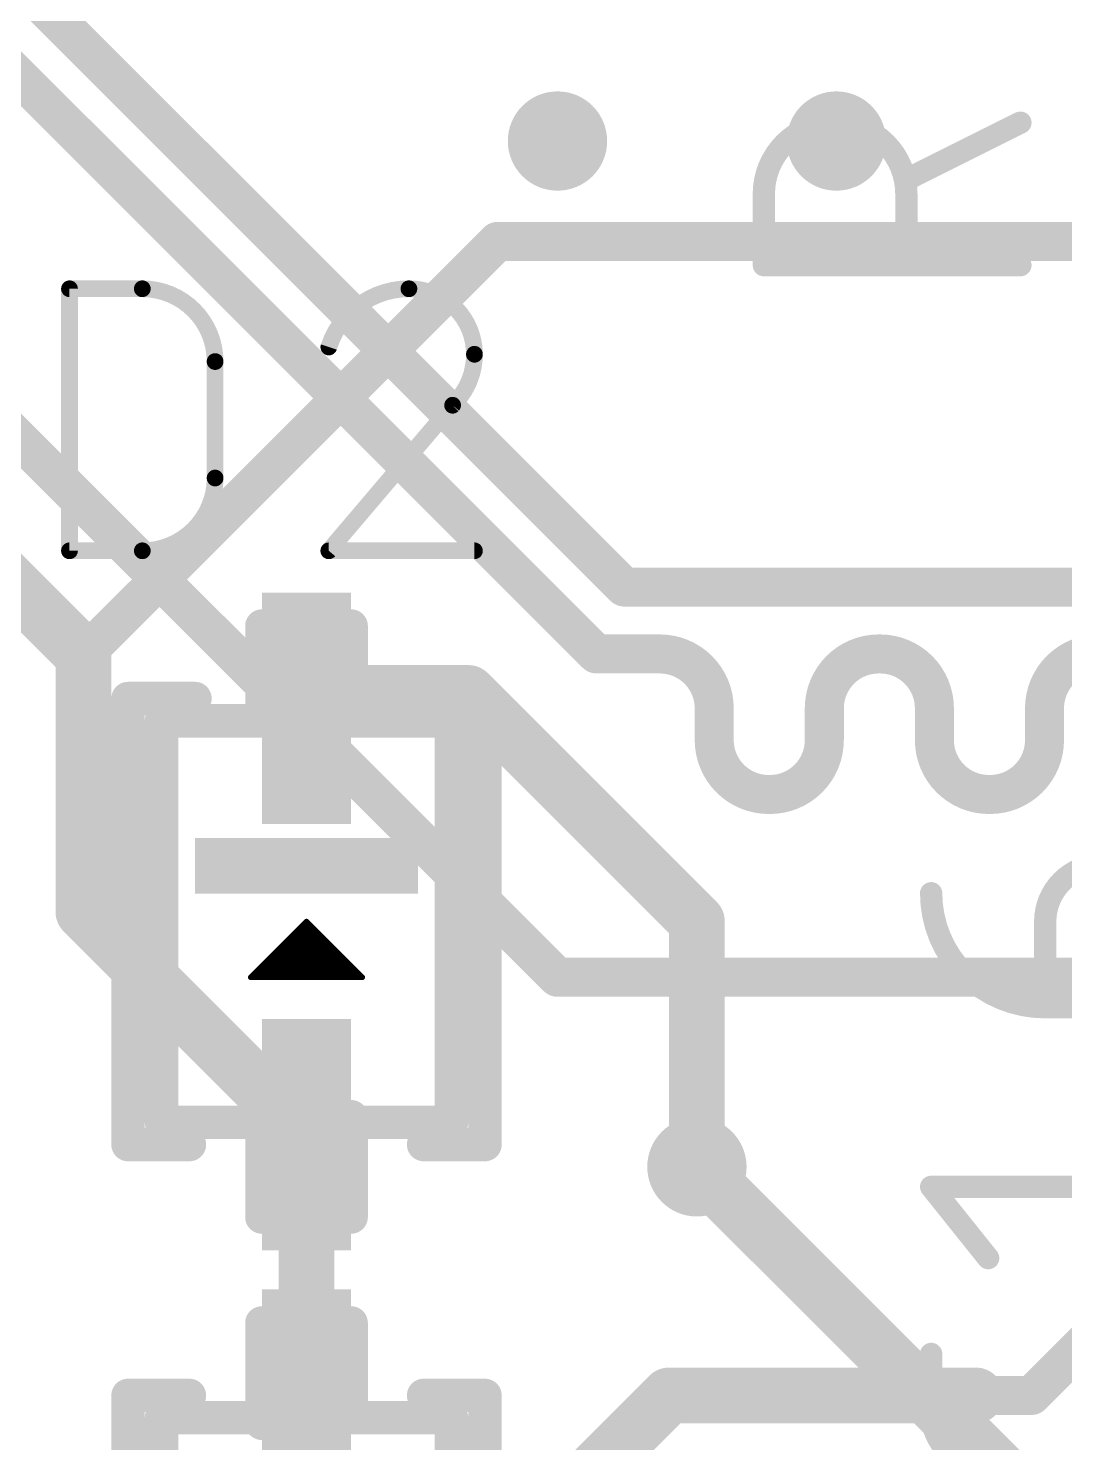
# Model space of a CAD drawing. Extents: x -5 to 103, y -6 to 58.
# Drawn here: x 77.6 to 82.32, y 14.39 to 20.83 of the extents above; entities that cross this region are included whole.
import ezdxf

# ---------------------------------------------------------------- set-up
doc = ezdxf.new("R2010")
doc.units = 0
for name, color, linetype in [('1', 12, 'CONTINUOUS'), ('16', 132, 'CONTINUOUS'), ('18', 110, 'CONTINUOUS'), ('21', 40, 'CONTINUOUS'), ('23', 53, 'CONTINUOUS'), ('25', 40, 'CONTINUOUS'), ('51', 254, 'CONTINUOUS')]:
    doc.layers.add(name, color=color, linetype=linetype)

# ---------------------------------------------------------------- blocks, each defined once
blk = doc.blocks.new('RECT')
blk.add_solid([(-0.5, -0.5), (0.5, -0.5), (-0.5, 0.5), (0.5, 0.5)])
blk = doc.blocks.new('ROUNDV')
at = {"const_width": 0.5}
blk.add_lwpolyline([(0, -0.25, 1), (0, 0.25, 1), (0, -0.25)], format="xyb", dxfattribs=at)

msp = doc.modelspace()

# ---------------------------------------------------------------- linework, layer by layer
at = {"layer": '1'}
for points, const_width in [([(79.7376, 19.8628), (77.851, 17.9762)], 0.1778), ([(83.058, 19.8628), (79.7376, 19.8628)], 0.1778), ([(76.8534, 18.9738), (77.851, 17.9762)], 0.254), ([(77.851, 17.9762), (77.851, 16.8085)], 0.254), ([(78.867, 17.7355), (78.9369, 17.8054)], 0.254), ([(78.9369, 17.8054), (79.6036, 17.8054)], 0.254), ([(79.6036, 17.8054), (80.645, 16.764)], 0.254), ([(77.851, 16.8085), (78.867, 15.7925)], 0.254), ([(80.645, 16.764), (80.645, 15.6464)], 0.254), ([(78.867, 15.7925), (78.867, 14.5606)], 0.254), ([(82.169, 14.605), (83.058, 15.494)], 0.1778), ([(82.3999, 14.224), (82.9587, 14.7828)], 0.254), ([(78.867, 12.954), (80.518, 14.605)], 0.254), ([(80.518, 14.605), (81.915, 14.605)], 0.254), ([(81.915, 14.605), (82.169, 14.605)], 0.1778)]:
    msp.add_lwpolyline(points, dxfattribs=dict(at, const_width=const_width))
for points, const_width in [([(79.7376, 19.9073, 1), (79.7376, 19.8183)], 0.0889), ([(79.769, 19.8314, 1), (79.7062, 19.8942)], 0.0889), ([(77.9145, 17.9762, 1), (77.7875, 17.9762)], 0.127), ([(77.8061, 17.9313, 1), (77.8959, 18.0211)], 0.127), ([(77.8196, 18.0076, 1), (77.8824, 17.9448)], 0.0889), ([(78.9369, 17.8689, 1), (78.9369, 17.7419)], 0.127), ([(78.9818, 17.7605, 1), (78.8919, 17.8503)], 0.127), ([(79.6485, 17.8503, 1), (79.5587, 17.7605)], 0.127), ([(79.6036, 17.7419, 1), (79.6036, 17.8689)], 0.127), ([(78.8221, 17.7805, 1), (78.9119, 17.6906)], 0.127), ([(77.8959, 16.8534, 1), (77.8061, 16.7635)], 0.127), ([(80.7085, 16.764, 1), (80.5815, 16.764)], 0.127), ([(77.7875, 16.8085, 1), (77.9145, 16.8085)], 0.127), ([(80.6001, 16.7191, 1), (80.6899, 16.8089)], 0.127), ([(78.9305, 15.7925, 1), (78.8035, 15.7925)], 0.127), ([(78.8221, 15.7475, 1), (78.9119, 15.8374)], 0.127), ([(80.5815, 15.6464, 1), (80.7085, 15.6464)], 0.127), ([(80.518, 14.6685, 1), (80.518, 14.5415)], 0.127), ([(80.5629, 14.5601, 1), (80.4731, 14.6499)], 0.127), ([(81.915, 14.6494, 1), (81.915, 14.5606)], 0.0889), ([(81.915, 14.5415, 1), (81.915, 14.6685)], 0.127), ([(82.169, 14.5606, 1), (82.169, 14.6494)], 0.0889), ([(82.1376, 14.6364, 1), (82.2004, 14.5736)], 0.0889), ([(78.8035, 14.5606, 1), (78.9305, 14.5606)], 0.127)]:
    msp.add_lwpolyline(points, format="xyb", dxfattribs=dict(at, const_width=const_width))
at = {"layer": '16'}
for points, const_width in [([(80.3141, 18.288), (75.3611, 23.241)], 0.1778), ([(80.1878, 17.9832), (75.2399, 22.9311)], 0.1778), ([(74.93, 21.59), (80.01, 16.51)], 0.1778), ([(80.3141, 18.288), (93.599, 18.288)], 0.1778), ([(80.1878, 17.9832), (80.4761, 17.9832)], 0.1778), ([(81.4728, 17.9832), (81.4789, 17.9832)], 0.1778), ([(80.7238, 17.7355), (80.7238, 17.5906)], 0.1778), ([(81.2252, 17.5906), (81.2252, 17.7355)], 0.1778), ([(81.7266, 17.7355), (81.7266, 17.5906)], 0.1778), ([(82.228, 17.5906), (82.228, 17.7355)], 0.1778), ([(80.9714, 17.3429), (80.9775, 17.3429)], 0.1778), ([(81.9742, 17.3429), (81.9804, 17.3429)], 0.1778), ([(80.01, 16.51), (93.98, 16.51)], 0.1778), ([(80.645, 15.6464), (84.328, 11.9634)], 0.254)]:
    msp.add_lwpolyline(points, dxfattribs=dict(at, const_width=const_width))
for points, const_width in [([(80.3141, 18.3325, 1), (80.3141, 18.2435)], 0.0889), ([(80.2826, 18.2566, 1), (80.3455, 18.3194)], 0.0889), ([(80.1878, 18.0277, 1), (80.1878, 17.9387)], 0.0889), ([(80.1564, 17.9518, 1), (80.2192, 18.0146)], 0.0889), ([(80.4761, 18.0277, 1), (80.4761, 17.9387)], 0.0889), ([(80.7238, 17.7355, 0.4142), (80.4761, 17.9832)], 0.1778), ([(80.4761, 17.9387, 1), (80.4761, 18.0277)], 0.0889), ([(81.4728, 17.9832, 0.4142), (81.2252, 17.7355)], 0.1778), ([(81.4728, 18.0277, 1), (81.4728, 17.9387)], 0.0889), ([(81.4789, 18.0277, 1), (81.4789, 17.9387)], 0.0889), ([(81.7266, 17.7355, 0.4142), (81.4789, 17.9832)], 0.1778), ([(81.4728, 17.9387, 1), (81.4728, 18.0277)], 0.0889), ([(81.4789, 17.9387, 1), (81.4789, 18.0277)], 0.0889), ([(82.4757, 17.9832, 0.4142), (82.228, 17.7355)], 0.1778), ([(80.7682, 17.7355, 1), (80.6793, 17.7355)], 0.0889), ([(81.2696, 17.7355, 1), (81.1807, 17.7355)], 0.0889), ([(81.771, 17.7355, 1), (81.6821, 17.7355)], 0.0889), ([(82.2725, 17.7355, 1), (82.1836, 17.7355)], 0.0889), ([(80.6793, 17.7355, 1), (80.7682, 17.7355)], 0.0889), ([(81.1807, 17.7355, 1), (81.2696, 17.7355)], 0.0889), ([(81.6821, 17.7355, 1), (81.771, 17.7355)], 0.0889), ([(82.1836, 17.7355, 1), (82.2725, 17.7355)], 0.0889), ([(80.7238, 17.5906, 0.4142), (80.9714, 17.3429)], 0.1778), ([(80.7682, 17.5906, 1), (80.6793, 17.5906)], 0.0889), ([(80.9775, 17.3429, 0.4142), (81.2252, 17.5906)], 0.1778), ([(81.2696, 17.5906, 1), (81.1807, 17.5906)], 0.0889), ([(81.7266, 17.5906, 0.4142), (81.9742, 17.3429)], 0.1778), ([(81.771, 17.5906, 1), (81.6821, 17.5906)], 0.0889), ([(81.9804, 17.3429, 0.4142), (82.228, 17.5906)], 0.1778), ([(82.2725, 17.5906, 1), (82.1836, 17.5906)], 0.0889), ([(80.6793, 17.5906, 1), (80.7682, 17.5906)], 0.0889), ([(81.1807, 17.5906, 1), (81.2696, 17.5906)], 0.0889), ([(81.6821, 17.5906, 1), (81.771, 17.5906)], 0.0889), ([(82.1836, 17.5906, 1), (82.2725, 17.5906)], 0.0889), ([(80.9714, 17.3874, 1), (80.9714, 17.2985)], 0.0889), ([(80.9775, 17.3874, 1), (80.9775, 17.2985)], 0.0889), ([(80.9714, 17.2985, 1), (80.9714, 17.3874)], 0.0889), ([(80.9775, 17.2985, 1), (80.9775, 17.3874)], 0.0889), ([(81.9742, 17.3874, 1), (81.9742, 17.2985)], 0.0889), ([(81.9804, 17.3874, 1), (81.9804, 17.2985)], 0.0889), ([(81.9742, 17.2985, 1), (81.9742, 17.3874)], 0.0889), ([(81.9804, 17.2985, 1), (81.9804, 17.3874)], 0.0889), ([(80.01, 16.5545, 1), (80.01, 16.4656)], 0.0889), ([(79.9786, 16.4786, 1), (80.0414, 16.5414)], 0.0889), ([(80.6899, 15.6913, 1), (80.6001, 15.6015)], 0.127)]:
    msp.add_lwpolyline(points, format="xyb", dxfattribs=dict(at, const_width=const_width))
at = {"layer": '21'}
for points, const_width in [([(78.0542, 17.78), (78.0542, 15.748)], 0.1524), ([(78.359, 17.78), (78.0542, 17.78)], 0.1524), ([(79.6798, 17.78), (79.375, 17.78)], 0.1524), ([(79.6798, 15.748), (79.6798, 17.78)], 0.1524), ([(78.867, 16.764), (78.613, 16.51)], 0.0254), ([(79.121, 16.51), (78.867, 16.764)], 0.0254), ([(78.7908, 16.6878), (78.9432, 16.6878)], 0.0254), ([(78.8162, 16.7132), (78.9178, 16.7132)], 0.0254), ([(78.8416, 16.7386), (78.8924, 16.7386)], 0.0254), ([(78.74, 16.637), (78.994, 16.637)], 0.0254), ([(78.7654, 16.6624), (78.9686, 16.6624)], 0.0254), ([(78.6638, 16.5608), (79.0702, 16.5608)], 0.0254), ([(78.6892, 16.5862), (79.0448, 16.5862)], 0.0254), ([(78.7146, 16.6116), (79.0194, 16.6116)], 0.0254), ([(78.613, 16.51), (79.121, 16.51)], 0.0254), ([(78.613, 16.51), (79.121, 16.51)], 0.0254), ([(78.6384, 16.5354), (79.0956, 16.5354)], 0.0254), ([(78.0542, 15.748), (78.3336, 15.748)], 0.1524), ([(79.4004, 15.748), (79.6798, 15.748)], 0.1524), ([(78.0542, 14.605), (78.0542, 12.573)], 0.1524), ([(78.3336, 14.605), (78.0542, 14.605)], 0.1524), ([(79.6798, 14.605), (79.4004, 14.605)], 0.1524), ([(79.6798, 12.573), (79.6798, 14.605)], 0.1524)]:
    msp.add_lwpolyline(points, dxfattribs=dict(at, const_width=const_width))
for points, const_width in [([(78.0923, 17.78, 1), (78.0161, 17.78)], 0.0762), ([(78.0542, 17.8181, 1), (78.0542, 17.7419)], 0.0762), ([(78.359, 17.7419, 1), (78.359, 17.8181)], 0.0762), ([(79.375, 17.8181, 1), (79.375, 17.7419)], 0.0762), ([(79.7179, 17.78, 1), (79.6417, 17.78)], 0.0762), ([(79.6798, 17.7419, 1), (79.6798, 17.8181)], 0.0762), ([(78.8715, 16.7685, 1), (78.8625, 16.7595)], 0.0127), ([(78.8715, 16.7595, 1), (78.8625, 16.7685)], 0.0127), ([(78.7908, 16.6942, 1), (78.7908, 16.6814)], 0.0127), ([(78.8162, 16.7196, 1), (78.8162, 16.7068)], 0.0127), ([(78.8416, 16.745, 1), (78.8416, 16.7323)], 0.0127), ([(78.8924, 16.7323, 1), (78.8924, 16.745)], 0.0127), ([(78.9178, 16.7068, 1), (78.9178, 16.7196)], 0.0127), ([(78.9432, 16.6814, 1), (78.9432, 16.6942)], 0.0127), ([(78.74, 16.6434, 1), (78.74, 16.6306)], 0.0127), ([(78.7654, 16.6688, 1), (78.7654, 16.6561)], 0.0127), ([(78.9686, 16.6561, 1), (78.9686, 16.6688)], 0.0127), ([(78.994, 16.6306, 1), (78.994, 16.6434)], 0.0127), ([(78.6638, 16.5672, 1), (78.6638, 16.5544)], 0.0127), ([(78.6892, 16.5926, 1), (78.6892, 16.5799)], 0.0127), ([(78.7146, 16.618, 1), (78.7146, 16.6052)], 0.0127), ([(79.0194, 16.6052, 1), (79.0194, 16.618)], 0.0127), ([(79.0448, 16.5799, 1), (79.0448, 16.5926)], 0.0127), ([(79.0702, 16.5544, 1), (79.0702, 16.5672)], 0.0127), ([(78.613, 16.5164, 1), (78.613, 16.5037)], 0.0127), ([(78.613, 16.5164, 1), (78.613, 16.5037)], 0.0127), ([(78.6085, 16.5145, 1), (78.6175, 16.5055)], 0.0127), ([(78.6384, 16.5418, 1), (78.6384, 16.529)], 0.0127), ([(79.0956, 16.529, 1), (79.0956, 16.5418)], 0.0127), ([(79.1165, 16.5055, 1), (79.1255, 16.5145)], 0.0127), ([(79.121, 16.5037, 1), (79.121, 16.5164)], 0.0127), ([(79.121, 16.5037, 1), (79.121, 16.5164)], 0.0127), ([(78.0542, 15.7861, 1), (78.0542, 15.7099)], 0.0762), ([(78.3336, 15.7099, 1), (78.3336, 15.7861)], 0.0762), ([(79.4004, 15.7861, 1), (79.4004, 15.7099)], 0.0762), ([(79.6798, 15.7099, 1), (79.6798, 15.7861)], 0.0762), ([(78.0161, 15.748, 1), (78.0923, 15.748)], 0.0762), ([(79.6417, 15.748, 1), (79.7179, 15.748)], 0.0762), ([(78.0923, 14.605, 1), (78.0161, 14.605)], 0.0762), ([(78.0542, 14.6431, 1), (78.0542, 14.5669)], 0.0762), ([(78.3336, 14.5669, 1), (78.3336, 14.6431)], 0.0762), ([(79.4004, 14.6431, 1), (79.4004, 14.5669)], 0.0762), ([(79.7179, 14.605, 1), (79.6417, 14.605)], 0.0762), ([(79.6798, 14.5669, 1), (79.6798, 14.6431)], 0.0762)]:
    msp.add_lwpolyline(points, format="xyb", dxfattribs=dict(at, const_width=const_width))
at = {"layer": '23'}
msp.add_point((78.867, 16.764), dxfattribs=at)
at = {"layer": '25'}
for points, const_width in [([(81.5989, 20.079, 1), (80.9498, 20.079)], 0.1016), ([(82.1296, 20.3808, 1), (82.1068, 20.4263)], 0.0508), ([(81.5876, 20.1666, 1), (81.6103, 20.1212)], 0.0508), ([(80.9752, 20.079, 1), (80.9244, 20.079)], 0.0508), ([(81.6243, 20.079, 1), (81.5735, 20.079)], 0.0508), ([(80.9244, 20.079, 1), (80.9752, 20.079)], 0.0508), ([(81.5735, 20.079, 1), (81.6243, 20.079)], 0.0508), ([(80.9498, 19.7799, 1), (80.9498, 19.7291)], 0.0508), ([(82.1182, 19.7291, 1), (82.1182, 19.7799)], 0.0508), ([(80.9244, 19.7545, 1), (80.9752, 19.7545)], 0.0508), ([(81.5735, 19.7545, 1), (81.6243, 19.7545)], 0.0508), ([(77.7875, 19.666, 1), (77.7875, 19.6279)], 0.0381), ([(77.8066, 19.6469, 1), (77.7685, 19.6469)], 0.0381), ([(78.1191, 19.666, 1), (78.1191, 19.6279)], 0.0381), ([(78.4507, 19.3153, 0.4142), (78.1191, 19.6469)], 0.0762), ([(78.1191, 19.6279, 1), (78.1191, 19.666)], 0.0381), ([(79.3334, 19.6469, 0.3252), (78.9686, 19.3816)], 0.0762), ([(79.3334, 19.666, 1), (79.3334, 19.6279)], 0.0381), ([(79.6318, 19.3484, 0.4142), (79.3334, 19.6469)], 0.0762), ([(79.3334, 19.6279, 1), (79.3334, 19.6659)], 0.0381), ([(78.9505, 19.3875, 1), (78.9867, 19.3757)], 0.0381), ([(78.4698, 19.3153, 1), (78.4317, 19.3153)], 0.0381), ([(78.4317, 19.3153, 1), (78.4698, 19.3153)], 0.0381), ([(79.5323, 19.1163, 0.2053), (79.6318, 19.3484)], 0.0762), ([(79.6509, 19.3484, 1), (79.6128, 19.3485)], 0.0381), ([(79.6128, 19.3484, 1), (79.6509, 19.3484)], 0.0381), ([(79.5192, 19.1301, 1), (79.5455, 19.1025)], 0.0381), ([(79.5468, 19.104, 1), (79.5178, 19.1287)], 0.0381), ([(78.1191, 18.4531, 0.4142), (78.4507, 18.7847)], 0.0762), ([(78.4698, 18.7847, 1), (78.4317, 18.7847)], 0.0381), ([(78.4317, 18.7847, 1), (78.4698, 18.7847)], 0.0381), ([(77.7875, 18.4721, 1), (77.7875, 18.434)], 0.0381), ([(77.7685, 18.4531, 1), (77.8066, 18.4531)], 0.0381), ([(78.1191, 18.4721, 1), (78.1191, 18.4341)], 0.0381), ([(78.1191, 18.434, 1), (78.1191, 18.4721)], 0.0381), ([(78.9686, 18.4721, 1), (78.9686, 18.434)], 0.0381), ([(78.9541, 18.4654, 1), (78.9831, 18.4408)], 0.0381), ([(79.6318, 18.434, 1), (79.6318, 18.4721)], 0.0381), ([(82.4907, 17.0227, 0.4142), (82.2311, 16.7631)], 0.1016), ([(81.7118, 16.8929, 0.4142), (82.2311, 16.3736)], 0.1016), ([(81.7372, 16.8929, 1), (81.6864, 16.8929)], 0.0508), ([(82.2565, 16.7631, 1), (82.2057, 16.7631)], 0.0508), ([(82.2057, 16.7631, 1), (82.2565, 16.7631)], 0.0508), ([(82.2311, 16.399, 1), (82.2311, 16.3482)], 0.0508), ([(82.2057, 16.3736, 1), (82.2565, 16.3736)], 0.0508), ([(82.2311, 16.3482, 1), (82.2311, 16.399)], 0.0508), ([(81.7118, 15.5806, 1), (81.7118, 15.5298)], 0.0508), ([(81.7316, 15.571, 1), (81.692, 15.5393)], 0.0508), ([(81.9516, 15.2148, 1), (81.9913, 15.2465)], 0.0508), ([(81.7372, 14.7941, 1), (81.6864, 14.7941)], 0.0508), ([(81.7118, 14.5344, 0.4142), (81.9714, 14.2748)], 0.1016), ([(81.7372, 14.5344, 1), (81.6864, 14.5344)], 0.0508), ([(81.6864, 14.5344, 1), (81.7372, 14.5344)], 0.0508)]:
    msp.add_lwpolyline(points, format="xyb", dxfattribs=dict(at, const_width=const_width))
for points, const_width in [([(82.1182, 20.4036), (81.5989, 20.1439)], 0.1016), ([(80.9498, 19.7545), (80.9498, 20.079)], 0.1016), ([(81.5989, 20.079), (81.5989, 19.7545)], 0.1016), ([(82.1182, 19.7545), (80.9498, 19.7545)], 0.1016), ([(77.7875, 18.4531), (77.7875, 19.6469)], 0.0762), ([(77.7875, 19.6469), (78.1191, 19.6469)], 0.0762), ([(78.4507, 19.3153), (78.4507, 18.7847)], 0.0762), ([(79.5323, 19.1163), (78.9686, 18.4531)], 0.0762), ([(78.1191, 18.4531), (77.7875, 18.4531)], 0.0762), ([(78.9686, 18.4531), (79.6318, 18.4531)], 0.0762), ([(82.2311, 16.3736), (82.2311, 16.7631)], 0.1016), ([(82.5556, 16.3736), (82.2311, 16.3736)], 0.1016), ([(81.9714, 15.2306), (81.7118, 15.5552)], 0.1016), ([(81.7118, 15.5552), (82.8802, 15.5552)], 0.1016), ([(81.7118, 14.5344), (81.7118, 14.7941)], 0.1016)]:
    msp.add_lwpolyline(points, dxfattribs=dict(at, const_width=const_width))
at = {"layer": '51', "const_width": 0.1524}
for points in [[(79.0702, 18.1102), (78.6638, 18.1102)], [(78.6638, 18.1102), (78.6638, 17.6784)], [(79.0702, 17.6784), (79.0702, 18.1102)], [(78.2066, 17.6784), (78.2066, 15.8496)], [(79.5274, 17.6784), (78.2066, 17.6784)], [(78.6638, 17.6784), (79.0702, 17.6784)], [(79.5274, 15.8496), (79.5274, 17.6784)], [(78.2066, 15.8496), (79.5274, 15.8496)], [(79.0702, 15.875), (78.6638, 15.8496)], [(78.6638, 15.8496), (78.6638, 15.4178)], [(79.0702, 15.4178), (79.0702, 15.875)], [(78.6638, 15.4178), (79.0702, 15.4178)], [(79.0702, 14.9352), (78.6638, 14.9352)], [(78.6638, 14.9352), (78.6638, 14.478)], [(79.0702, 14.5034), (79.0702, 14.9352)], [(79.5274, 14.5034), (78.2066, 14.5034)], [(78.2066, 14.5034), (78.2066, 12.6746)], [(78.6638, 14.478), (79.0702, 14.5034)], [(79.5274, 12.6746), (79.5274, 14.5034)]]:
    msp.add_lwpolyline(points, dxfattribs=at)
at = {"layer": '51', "const_width": 0.0762}
for points in [[(78.6638, 18.1483, 1), (78.6638, 18.0721)], [(78.7019, 18.1102, 1), (78.6257, 18.1102)], [(79.1083, 18.1102, 1), (79.0321, 18.1102)], [(79.0702, 18.0721, 1), (79.0702, 18.1483)], [(78.2447, 17.6784, 1), (78.1685, 17.6784)], [(78.2066, 17.7165, 1), (78.2066, 17.6403)], [(78.6638, 17.7165, 1), (78.6638, 17.6403)], [(79.0702, 17.6403, 1), (79.0702, 17.7165)], [(79.5655, 17.6784, 1), (79.4893, 17.6784)], [(79.5274, 17.6403, 1), (79.5274, 17.7165)], [(78.6257, 17.6784, 1), (78.7019, 17.6784)], [(79.0321, 17.6784, 1), (79.1083, 17.6784)], [(78.2066, 15.8877, 1), (78.2066, 15.8115)], [(78.7019, 15.8496, 1), (78.6257, 15.8496)], [(78.6614, 15.8876, 1), (78.6662, 15.8116)], [(79.1083, 15.875, 1), (79.0321, 15.875)], [(79.0726, 15.837, 1), (79.0678, 15.913)], [(79.5274, 15.8115, 1), (79.5274, 15.8877)], [(78.1685, 15.8496, 1), (78.2447, 15.8496)], [(79.4893, 15.8496, 1), (79.5655, 15.8496)], [(78.6638, 15.4559, 1), (78.6638, 15.3797)], [(79.0702, 15.3797, 1), (79.0702, 15.4559)], [(78.6257, 15.4178, 1), (78.7019, 15.4178)], [(79.0321, 15.4178, 1), (79.1083, 15.4178)], [(78.6638, 14.9733, 1), (78.6638, 14.8971)], [(78.7019, 14.9352, 1), (78.6257, 14.9352)], [(79.1083, 14.9352, 1), (79.0321, 14.9352)], [(79.0702, 14.8971, 1), (79.0702, 14.9733)], [(78.2066, 14.5415, 1), (78.2066, 14.4653)], [(78.2447, 14.5034, 1), (78.1685, 14.5034)], [(79.0726, 14.4654, 1), (79.0678, 14.5414)], [(79.5655, 14.5034, 1), (79.4893, 14.5034)], [(79.5274, 14.4653, 1), (79.5274, 14.5415)], [(78.6614, 14.516, 1), (78.6662, 14.44)], [(78.6257, 14.478, 1), (78.7019, 14.478)], [(79.0321, 14.5034, 1), (79.1083, 14.5034)]]:
    msp.add_lwpolyline(points, format="xyb", dxfattribs=at)

# ---------------------------------------------------------------- block references
at = {"layer": '1', "xscale": 1.0541, "yscale": 0.4064}
for p, rotation in [((78.867, 17.7355), 270), ((78.867, 15.7925), 270), ((78.867, 14.5606), 90)]:
    msp.add_blockref('RECT', p, dxfattribs=dict(at, rotation=rotation))
at = {"layer": '18', "xscale": 0.4524, "yscale": 0.4524}
for p in [(80.01, 20.32), (80.01, 20.32), (81.28, 20.32), (81.28, 20.32), (80.645, 15.6464), (80.645, 15.6464)]:
    msp.add_blockref('ROUNDV', p, dxfattribs=at)
at = {"layer": '21', "xscale": 0.254, "yscale": 1.016, "rotation": 270}
msp.add_blockref('RECT', (78.867, 17.018), dxfattribs=at)

doc.saveas('drawing.dxf')
